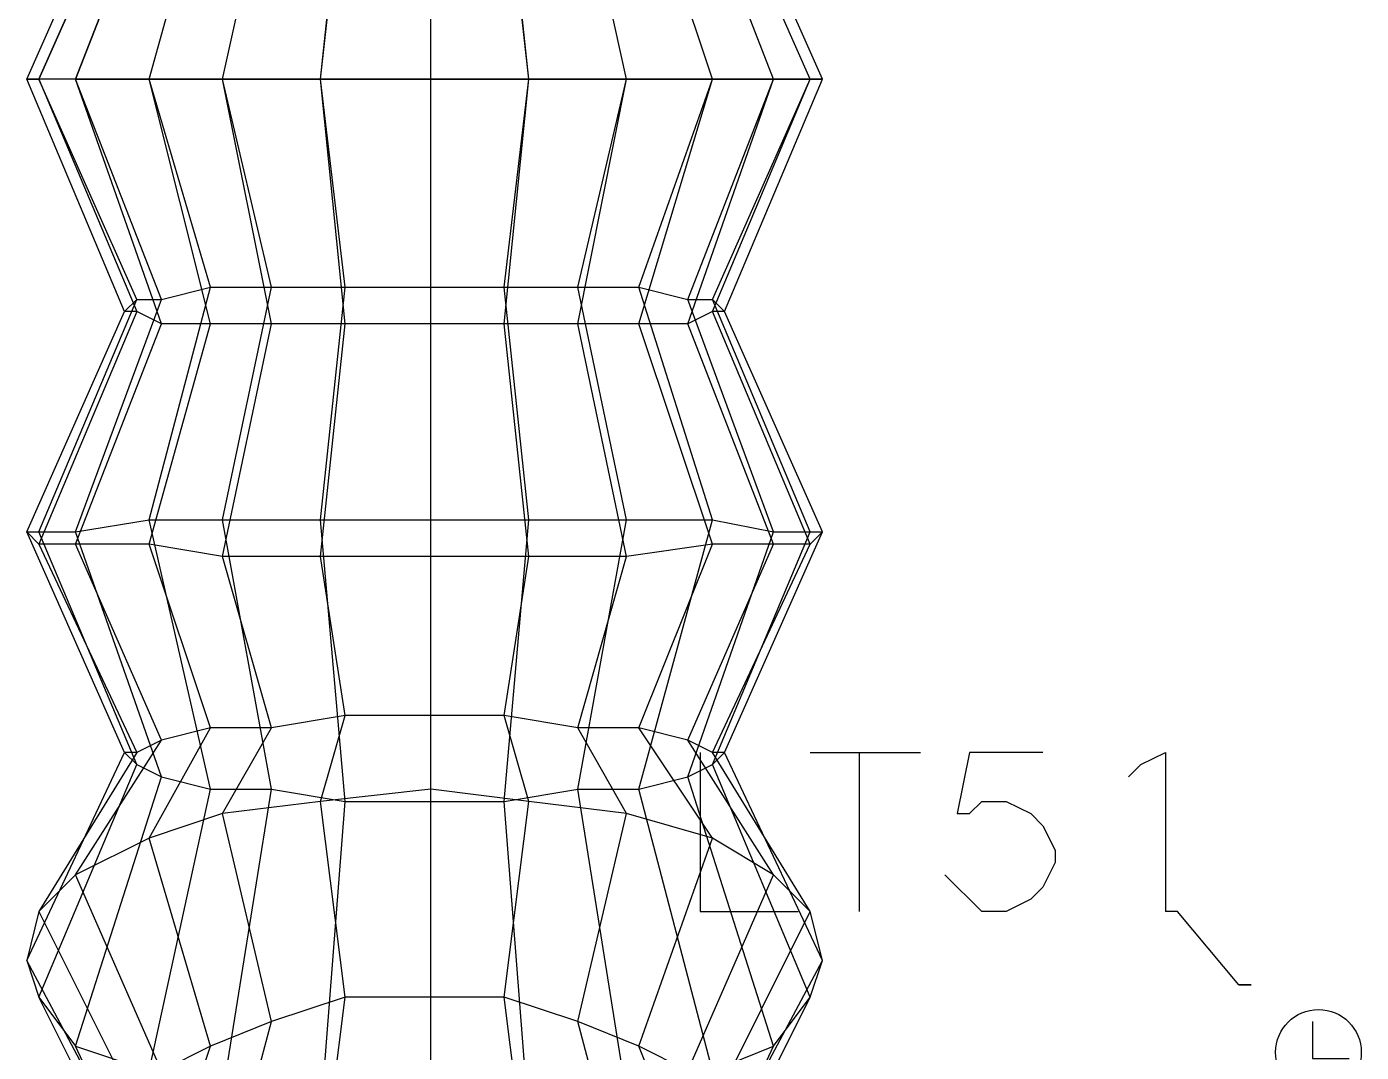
# Model space of a CAD drawing. Header units: metres. Extents: x 114 to 218, y 8 to 180.
# Drawn here: x 155.468 to 157.145, y 153.897 to 155.185 of the extents above; entities that cross this region are included whole.
import ezdxf

# ---------------------------------------------------------------- set-up
doc = ezdxf.new("R2010")
doc.units = ezdxf.units.M
doc.header["$MEASUREMENT"] = 0
doc.layers.add('E-TFP-LIGHT', color=7, linetype='Continuous')
doc.layers.add('M-SA2S-Flex', color=7, linetype='Continuous')

msp = doc.modelspace()

# ---------------------------------------------------------------- linework, layer by layer
at = {"layer": 'E-TFP-LIGHT', "color": 5, "true_color": 0x0000ff}
for points in [[(156.3142, 154.2735), (156.3142, 154.0736), (156.4372, 154.0736)], [(156.4526, 154.2735), (156.591, 154.2735)], [(156.5141, 154.2735), (156.5141, 154.0736)], [(156.7449, 154.2735), (156.6526, 154.2735), (156.6372, 154.1966), (156.6526, 154.1966), (156.668, 154.212), (156.6987, 154.212), (156.7295, 154.1966), (156.7449, 154.1813), (156.7603, 154.1505), (156.7603, 154.1351), (156.7449, 154.1043), (156.7295, 154.089), (156.6987, 154.0736), (156.668, 154.0736), (156.6526, 154.089), (156.6372, 154.1043), (156.6218, 154.1197)], [(156.8525, 154.2428), (156.8679, 154.2582), (156.8987, 154.2735), (156.8987, 154.0736)], [(156.991, 153.9813), (156.9141, 154.0736), (156.8987, 154.0736)], [(156.991, 153.9813), (157.0064, 153.9813), (157.0064, 153.9813), (156.991, 153.9813), (156.991, 153.9813)], [(157.0833, 153.9352), (157.0833, 153.889), (157.1294, 153.889)]]:
    msp.add_lwpolyline(points, dxfattribs=at)
msp.add_circle((157.091, 153.8967), 0.0538, dxfattribs=at)
at = {"layer": 'M-SA2S-Flex', "color": 5, "true_color": 0x0000ff}
for points in [[(155.5297, 155.6733), (155.6374, 155.3964), (155.6066, 155.3964), (155.4836, 155.1195), (155.4682, 155.1195), (155.5912, 155.3964), (155.6066, 155.3964), (155.4836, 155.6733)], [(155.9758, 155.1195), (155.8373, 155.1195), (155.8681, 155.4118)], [(156.0988, 155.1195), (155.9758, 155.1195), (155.9758, 155.4118)], [(156.2219, 155.1195), (156.0988, 155.1195), (156.0681, 155.4118)], [(155.6374, 155.3964), (155.5297, 155.1195), (155.4836, 155.1195), (155.6066, 154.8273), (155.5912, 154.8273), (155.4682, 155.1195), (155.4836, 155.1195), (155.6066, 155.3964)], [(155.5297, 155.1195), (155.622, 155.1195), (155.6989, 155.3964)], [(155.622, 155.1195), (155.5297, 155.1195), (155.6374, 155.3964)], [(155.622, 155.1195), (155.7143, 155.1195), (155.7758, 155.3964)], [(155.7143, 155.1195), (155.622, 155.1195), (155.6989, 155.3964)], [(155.7143, 155.1195), (155.8373, 155.1195), (155.8681, 155.3964)], [(155.8373, 155.1195), (155.7143, 155.1195), (155.7758, 155.3964)], [(155.8373, 155.1195), (155.9758, 155.1195), (155.9758, 155.3964)], [(155.9758, 155.1195), (156.0988, 155.1195), (156.0681, 155.3964)], [(156.0988, 155.1195), (156.2219, 155.1195), (156.1604, 155.3964)], [(156.3296, 155.1195), (156.2219, 155.1195), (156.1604, 155.3964)], [(156.2219, 155.1195), (156.3296, 155.1195), (156.2373, 155.3964)], [(156.4065, 155.1195), (156.3296, 155.1195), (156.2373, 155.3964)], [(156.3296, 155.1195), (156.4065, 155.1195), (156.2988, 155.3964)], [(156.4526, 155.1195), (156.4065, 155.1195), (156.2988, 155.3964)], [(156.4065, 155.1195), (156.4526, 155.1195), (156.3296, 155.3964)], [(156.468, 155.1195), (156.4526, 155.1195), (156.3296, 155.3964)], [(156.4526, 155.1195), (156.468, 155.1195), (156.345, 155.3964)], [(155.6066, 154.8273), (155.4836, 154.535), (155.4682, 154.5504), (155.5912, 154.8273), (155.6066, 154.8427), (155.4836, 155.1195)], [(155.4682, 155.1195), (155.4682, 155.1195)], [(155.5297, 155.1195), (155.4836, 155.1195)], [(155.4836, 155.1195), (155.4836, 155.1195)], [(155.4836, 155.1195), (155.4836, 155.1195)], [(155.6066, 154.8427), (155.6374, 154.8427), (155.5297, 155.1195)], [(155.6989, 154.8119), (155.6374, 154.8119), (155.5297, 155.1195)], [(155.5297, 155.1195), (155.5297, 155.1195)], [(155.5297, 155.1195), (155.5297, 155.1195)], [(155.6374, 154.8427), (155.6989, 154.858), (155.622, 155.1195)], [(155.7758, 154.8119), (155.6989, 154.8119), (155.622, 155.1195)], [(155.622, 155.1195), (155.622, 155.1195)], [(155.622, 155.1195), (155.622, 155.1195)], [(155.6989, 154.858), (155.7758, 154.858), (155.7143, 155.1195)], [(155.8681, 154.8119), (155.7758, 154.8119), (155.7143, 155.1195)], [(155.7143, 155.1195), (155.7143, 155.1195)], [(155.7143, 155.1195), (155.7143, 155.1195)], [(155.7758, 154.858), (155.8681, 154.858), (155.8373, 155.1195)], [(155.9758, 154.8119), (155.8681, 154.8119), (155.8373, 155.1195)], [(155.8373, 155.1195), (155.8373, 155.1195)], [(155.8373, 155.1195), (155.8373, 155.1195)], [(155.8681, 154.858), (155.9758, 154.858), (155.9758, 155.1195)], [(155.9758, 154.858), (156.0681, 154.858), (156.0988, 155.1195)], [(156.0681, 154.8119), (155.9758, 154.8119), (155.9758, 155.1195)], [(155.9758, 155.1195), (155.9758, 155.1195)], [(155.9758, 155.1195), (155.9758, 155.1195)], [(156.0681, 154.858), (156.1604, 154.858), (156.2219, 155.1195)], [(156.1604, 154.8119), (156.0681, 154.8119), (156.0988, 155.1195)], [(156.0988, 155.1195), (156.0988, 155.1195)], [(156.0988, 155.1195), (156.0988, 155.1195)], [(156.1604, 154.858), (156.2373, 154.858), (156.3296, 155.1195)], [(156.2373, 154.8119), (156.1604, 154.8119), (156.2219, 155.1195)], [(156.2219, 155.1195), (156.2219, 155.1195)], [(156.2219, 155.1195), (156.2219, 155.1195)], [(156.2373, 154.858), (156.2988, 154.8427), (156.4065, 155.1195)], [(156.2988, 154.8119), (156.2373, 154.8119), (156.3296, 155.1195)], [(156.2988, 154.8427), (156.3296, 154.8427), (156.4526, 155.1195)], [(156.3296, 154.8273), (156.2988, 154.8119), (156.4065, 155.1195)], [(156.3296, 154.8427), (156.345, 154.8273), (156.468, 155.1195)], [(156.345, 154.8273), (156.3296, 154.8273), (156.4526, 155.1195)], [(156.3296, 155.1195), (156.3296, 155.1195)], [(156.3296, 155.1195), (156.3296, 155.1195)], [(156.4065, 155.1195), (156.4065, 155.1195)], [(156.4065, 155.1195), (156.4065, 155.1195)], [(156.4526, 155.1195), (156.4526, 155.1195)], [(156.4526, 155.1195), (156.4526, 155.1195)], [(156.468, 155.1195), (156.468, 155.1195)], [(155.5297, 154.5504), (155.622, 154.5658), (155.6989, 154.858)], [(155.622, 154.5658), (155.7143, 154.5658), (155.7758, 154.858)], [(155.6989, 154.858), (155.6989, 154.858)], [(155.7143, 154.5658), (155.8373, 154.5658), (155.8681, 154.858)], [(155.7758, 154.858), (155.7758, 154.858)], [(155.8373, 154.5658), (155.9758, 154.5658), (155.9758, 154.858)], [(155.8681, 154.858), (155.8681, 154.858)], [(155.9758, 154.5658), (156.0988, 154.5658), (156.0681, 154.858)], [(155.9758, 154.858), (155.9758, 154.858)], [(156.0681, 154.858), (156.0681, 154.858)], [(156.0988, 154.5658), (156.2219, 154.5658), (156.1604, 154.858)], [(156.1604, 154.858), (156.1604, 154.858)], [(156.2219, 154.5658), (156.3296, 154.5658), (156.2373, 154.858)], [(156.2373, 154.858), (156.2373, 154.858)], [(155.4836, 154.535), (155.6066, 154.2735), (155.5912, 154.2735), (155.4682, 154.5504), (155.4836, 154.5504), (155.6066, 154.8427)], [(155.4836, 154.5504), (155.5297, 154.5504), (155.6374, 154.8427)], [(155.6066, 154.8427), (155.6066, 154.8427)], [(155.6374, 154.8427), (155.6374, 154.8427)], [(156.3296, 154.5658), (156.4065, 154.5504), (156.2988, 154.8427)], [(156.2988, 154.8427), (156.2988, 154.8427)], [(156.4065, 154.5504), (156.4526, 154.5504), (156.3296, 154.8427)], [(156.3296, 154.8427), (156.3296, 154.8427)], [(155.5912, 154.8273), (155.5912, 154.8273)], [(155.6374, 154.8119), (155.6066, 154.8273)], [(155.6066, 154.8273), (155.6066, 154.8273)], [(156.468, 154.5504), (156.4526, 154.535), (156.3296, 154.8273)], [(156.3296, 154.8273), (156.3296, 154.8273)], [(156.4526, 154.5504), (156.468, 154.5504), (156.345, 154.8273)], [(156.345, 154.8273), (156.345, 154.8273)], [(155.622, 154.535), (155.5297, 154.535), (155.6374, 154.8119)], [(155.7143, 154.5197), (155.622, 154.535), (155.6989, 154.8119)], [(155.6374, 154.8119), (155.6374, 154.8119)], [(155.6989, 154.8119), (155.6989, 154.8119)], [(155.8373, 154.5197), (155.7143, 154.5197), (155.7758, 154.8119)], [(155.7758, 154.8119), (155.7758, 154.8119)], [(155.9758, 154.5197), (155.8373, 154.5197), (155.8681, 154.8119)], [(155.8681, 154.8119), (155.8681, 154.8119)], [(156.0988, 154.5197), (155.9758, 154.5197), (155.9758, 154.8119)], [(155.9758, 154.8119), (155.9758, 154.8119)], [(156.2219, 154.5197), (156.0988, 154.5197), (156.0681, 154.8119)], [(156.0681, 154.8119), (156.0681, 154.8119)], [(156.3296, 154.535), (156.2219, 154.5197), (156.1604, 154.8119)], [(156.1604, 154.8119), (156.1604, 154.8119)], [(156.4065, 154.535), (156.3296, 154.535), (156.2373, 154.8119)], [(156.2373, 154.8119), (156.2373, 154.8119)], [(156.4526, 154.535), (156.4065, 154.535), (156.2988, 154.8119)], [(156.2988, 154.8119), (156.2988, 154.8119)], [(155.6374, 154.2428), (155.6989, 154.2274), (155.622, 154.5658)], [(155.622, 154.5658), (155.622, 154.5658)], [(155.6989, 154.2274), (155.7758, 154.2274), (155.7143, 154.5658)], [(155.7143, 154.5658), (155.7143, 154.5658)], [(155.7758, 154.2274), (155.8681, 154.212), (155.8373, 154.5658)], [(155.8373, 154.5658), (155.8373, 154.5658)], [(155.8681, 154.212), (155.9758, 154.212), (155.9758, 154.5658)], [(155.9758, 154.212), (156.0681, 154.212), (156.0988, 154.5658)], [(155.9758, 154.5658), (155.9758, 154.5658)], [(156.0681, 154.212), (156.1604, 154.2274), (156.2219, 154.5658)], [(156.0988, 154.5658), (156.0988, 154.5658)], [(156.1604, 154.2274), (156.2373, 154.2274), (156.3296, 154.5658)], [(156.2219, 154.5658), (156.2219, 154.5658)], [(156.3296, 154.5658), (156.3296, 154.5658)], [(155.6066, 154.2735), (155.4836, 154.0736), (155.4682, 154.0121), (155.5912, 154.2735), (155.6066, 154.2582), (155.4836, 154.5504)], [(155.4682, 154.5504), (155.4682, 154.5504)], [(155.4836, 154.5504), (155.4836, 154.5504)], [(155.5297, 154.535), (155.4836, 154.535)], [(155.4836, 154.535), (155.4836, 154.535)], [(155.6066, 154.2582), (155.6374, 154.2428), (155.5297, 154.5504)], [(155.5297, 154.5504), (155.5297, 154.5504)], [(155.6989, 154.3043), (155.6374, 154.2889), (155.5297, 154.535)], [(155.5297, 154.535), (155.5297, 154.535)], [(155.7758, 154.3043), (155.6989, 154.3043), (155.622, 154.535)], [(155.622, 154.535), (155.622, 154.535)], [(156.2373, 154.2274), (156.2988, 154.2428), (156.4065, 154.5504)], [(156.2988, 154.2889), (156.2373, 154.3043), (156.3296, 154.535)], [(156.2988, 154.2428), (156.3296, 154.2582), (156.4526, 154.5504)], [(156.3296, 154.2735), (156.2988, 154.2889), (156.4065, 154.535)], [(156.3296, 154.2582), (156.345, 154.2735), (156.468, 154.5504)], [(156.345, 154.2735), (156.3296, 154.2735), (156.4526, 154.535)], [(156.3296, 154.535), (156.3296, 154.535)], [(156.4065, 154.5504), (156.4065, 154.5504)], [(156.4065, 154.535), (156.4065, 154.535)], [(156.4526, 154.5504), (156.4526, 154.5504)], [(156.4526, 154.535), (156.4526, 154.535)], [(156.468, 154.5504), (156.468, 154.5504)], [(155.8681, 154.3197), (155.7758, 154.3043), (155.7143, 154.5197)], [(155.7143, 154.5197), (155.7143, 154.5197)], [(155.9758, 154.3197), (155.8681, 154.3197), (155.8373, 154.5197)], [(155.8373, 154.5197), (155.8373, 154.5197)], [(156.0681, 154.3197), (155.9758, 154.3197), (155.9758, 154.5197)], [(155.9758, 154.5197), (155.9758, 154.5197)], [(156.1604, 154.3043), (156.0681, 154.3197), (156.0988, 154.5197)], [(156.0988, 154.5197), (156.0988, 154.5197)], [(156.2373, 154.3043), (156.1604, 154.3043), (156.2219, 154.5197)], [(156.2219, 154.5197), (156.2219, 154.5197)], [(155.9758, 154.2274), (155.8373, 154.212), (155.8681, 154.3197)], [(155.8681, 154.3197), (155.8681, 154.3197)], [(156.0988, 154.212), (155.9758, 154.2274), (155.9758, 154.3197)], [(155.9758, 154.3197), (155.9758, 154.3197)], [(156.2219, 154.1966), (156.0988, 154.212), (156.0681, 154.3197)], [(156.0681, 154.3197), (156.0681, 154.3197)], [(155.7143, 154.1966), (155.622, 154.1659), (155.6989, 154.3043)], [(155.6989, 154.3043), (155.6989, 154.3043)], [(155.8373, 154.212), (155.7143, 154.1966), (155.7758, 154.3043)], [(155.7758, 154.3043), (155.7758, 154.3043)], [(156.3296, 154.1659), (156.2219, 154.1966), (156.1604, 154.3043)], [(156.1604, 154.3043), (156.1604, 154.3043)], [(156.4065, 154.1197), (156.3296, 154.1659), (156.2373, 154.3043)], [(156.2373, 154.3043), (156.2373, 154.3043)], [(155.622, 154.1659), (155.5297, 154.1197), (155.6374, 154.2889)], [(155.6374, 154.2889), (155.6066, 154.2735)], [(155.6374, 154.2889), (155.6374, 154.2889)], [(156.4526, 154.0736), (156.4065, 154.1197), (156.2988, 154.2889)], [(156.2988, 154.2889), (156.2988, 154.2889)], [(155.5912, 154.2735), (155.5912, 154.2735)], [(155.6066, 154.2735), (155.6066, 154.2735)], [(156.468, 154.0121), (156.4526, 154.0736), (156.3296, 154.2735)], [(156.3296, 154.2735), (156.3296, 154.2735)], [(156.4526, 153.9659), (156.468, 154.0121), (156.345, 154.2735)], [(156.345, 154.2735), (156.345, 154.2735)], [(155.4836, 154.0736), (155.6066, 153.8275), (155.5912, 153.7813), (155.4682, 154.0121), (155.4836, 153.9659), (155.6066, 154.2582)], [(155.6066, 154.2582), (155.6066, 154.2582)], [(156.4065, 153.9044), (156.4526, 153.9659), (156.3296, 154.2582)], [(156.3296, 154.2582), (156.3296, 154.2582)], [(155.4836, 153.9659), (155.5297, 153.9044), (155.6374, 154.2428)], [(155.6374, 154.2428), (155.6374, 154.2428)], [(156.3296, 153.8736), (156.4065, 153.9044), (156.2988, 154.2428)], [(156.2988, 154.2428), (156.2988, 154.2428)], [(155.5297, 153.9044), (155.622, 153.8736), (155.6989, 154.2274)], [(155.622, 153.8736), (155.7143, 153.8429), (155.7758, 154.2274)], [(155.6989, 154.2274), (155.6989, 154.2274)], [(155.7758, 154.2274), (155.7758, 154.2274)], [(156.0681, 153.9659), (155.9758, 153.9659), (155.9758, 154.2274)], [(155.9758, 154.2274), (155.9758, 154.2274)], [(156.0988, 153.8121), (156.2219, 153.8429), (156.1604, 154.2274)], [(156.1604, 154.2274), (156.1604, 154.2274)], [(156.2219, 153.8429), (156.3296, 153.8736), (156.2373, 154.2274)], [(156.2373, 154.2274), (156.2373, 154.2274)], [(155.7143, 153.8429), (155.8373, 153.8121), (155.8681, 154.212)], [(155.9758, 153.9659), (155.8681, 153.9659), (155.8373, 154.212)], [(155.8373, 153.8121), (155.9758, 153.8121), (155.9758, 154.212)], [(155.8373, 154.212), (155.8373, 154.212)], [(155.8681, 154.212), (155.8681, 154.212)], [(155.9758, 153.8121), (156.0988, 153.8121), (156.0681, 154.212)], [(155.9758, 154.212), (155.9758, 154.212)], [(156.1604, 153.9352), (156.0681, 153.9659), (156.0988, 154.212)], [(156.0681, 154.212), (156.0681, 154.212)], [(156.0988, 154.212), (156.0988, 154.212)], [(155.8681, 153.9659), (155.7758, 153.9352), (155.7143, 154.1966)], [(155.7143, 154.1966), (155.7143, 154.1966)], [(156.2373, 153.9044), (156.1604, 153.9352), (156.2219, 154.1966)], [(156.2219, 154.1966), (156.2219, 154.1966)], [(155.7758, 153.9352), (155.6989, 153.9044), (155.622, 154.1659)], [(155.622, 154.1659), (155.622, 154.1659)], [(156.2988, 153.8736), (156.2373, 153.9044), (156.3296, 154.1659)], [(156.3296, 154.1659), (156.3296, 154.1659)], [(155.5297, 154.1197), (155.4836, 154.0736)], [(155.6989, 153.9044), (155.6374, 153.8736), (155.5297, 154.1197)], [(155.5297, 154.1197), (155.5297, 154.1197)], [(156.3296, 153.8275), (156.2988, 153.8736), (156.4065, 154.1197)], [(156.4065, 154.1197), (156.4065, 154.1197)], [(155.4836, 154.0736), (155.4836, 154.0736)], [(156.345, 153.7813), (156.3296, 153.8275), (156.4526, 154.0736)], [(156.4526, 154.0736), (156.4526, 154.0736)], [(155.4682, 154.0121), (155.4682, 154.0121)], [(156.3296, 153.7198), (156.345, 153.7813), (156.468, 154.0121)], [(156.468, 154.0121), (156.468, 154.0121)], [(155.6066, 153.8275), (155.4836, 153.5814), (155.4682, 153.5198), (155.5912, 153.7813), (155.6066, 153.7198), (155.4836, 153.9659)], [(155.4836, 153.9659), (155.4836, 153.9659)], [(155.9758, 153.7352), (155.8373, 153.7198), (155.8681, 153.9659)], [(155.8681, 153.9659), (155.8681, 153.9659)], [(156.0988, 153.7198), (155.9758, 153.7352), (155.9758, 153.9659)], [(155.9758, 153.9659), (155.9758, 153.9659)], [(156.2219, 153.7044), (156.0988, 153.7198), (156.0681, 153.9659)], [(156.0681, 153.9659), (156.0681, 153.9659)], [(156.2988, 153.6736), (156.3296, 153.7198), (156.4526, 153.9659)], [(156.4526, 153.9659), (156.4526, 153.9659)], [(155.8373, 153.7198), (155.7143, 153.7044), (155.7758, 153.9352)], [(155.7758, 153.9352), (155.7758, 153.9352)], [(156.3296, 153.6736), (156.2219, 153.7044), (156.1604, 153.9352)], [(156.1604, 153.9352), (156.1604, 153.9352)], [(155.6066, 153.7198), (155.6374, 153.6736), (155.5297, 153.9044)], [(155.5297, 153.9044), (155.5297, 153.9044)], [(155.7143, 153.7044), (155.622, 153.6736), (155.6989, 153.9044)], [(155.6989, 153.9044), (155.6989, 153.9044)], [(156.4065, 153.6275), (156.3296, 153.6736), (156.2373, 153.9044)], [(156.2373, 153.6429), (156.2988, 153.6736), (156.4065, 153.9044)], [(156.2373, 153.9044), (156.2373, 153.9044)], [(156.4065, 153.9044), (156.4065, 153.9044)]]:
    msp.add_lwpolyline(points, dxfattribs=at)

doc.saveas('drawing.dxf')
